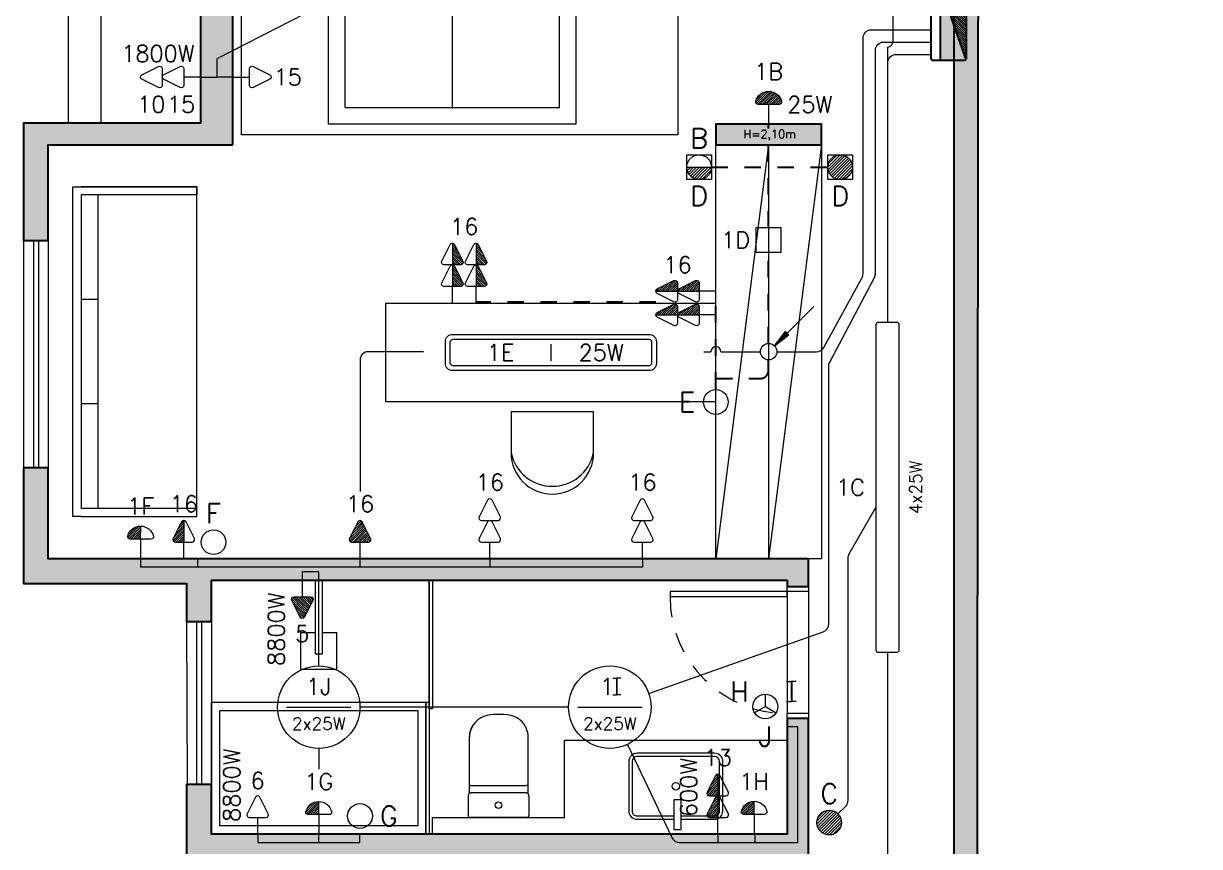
# Model space of a CAD drawing. Extents: x 0 to 175, y -16 to 63.
# Drawn here: x 24.24 to 31.37, y 16.37 to 21.36 of the extents above; entities that cross this region are included whole.
import ezdxf
from ezdxf.enums import TextEntityAlignment as Align

# ---------------------------------------------------------------- set-up
doc = ezdxf.new("R2010")
doc.units = 0
doc.header["$LTSCALE"] = 0.5
doc.header["$MEASUREMENT"] = 0
doc.linetypes.add('HIDDEN', pattern=[0.375, 0.25, -0.125])
doc.linetypes.add('HIDDEN2', pattern=[0.1875, 0.125, -0.0625])
doc.layers.get('0').update_dxf_attribs({"linetype": 'CONTINUOUS'})
doc.layers.add('ANT - ANOTAÇÕES', color=210, linetype='CONTINUOUS', plot=False)
doc.layers.add('ARQ - HATCH 01', color=172, linetype='CONTINUOUS', transparency=0.6)
for name, color, linetype, lineweight in [('ARQ - JAN01', 2, 'CONTINUOUS', 20), ('ARQ - PAR01', 172, 'CONTINUOUS', 30), ('ARQ - PAR02', 132, 'CONTINUOUS', 20), ('ARQ - POR01', 20, 'CONTINUOUS', 20), ('ELE01 - ELETROD', 40, 'CONTINUOUS', 20), ('ELE01 - ELETRODUTO EMBUTIDO', 40, 'HIDDEN2', 30), ('ELE01 - INTER', 100, 'CONTINUOUS', 15), ('ELE01 - INTER TXT', 100, 'CONTINUOUS', 9), ('ELE01 - LAMP', 50, 'CONTINUOUS', 20), ('ELE01 - LAMP TXT', 100, 'CONTINUOUS', 15), ('ELE01 - Q.DISTR', 4, 'CONTINUOUS', 30), ('ELE01 - TOM 127V', 130, 'CONTINUOUS', 15), ('ELE01 - TOM 127V TXT', 130, 'CONTINUOUS', 15), ('ELE01 - TOM 220V', 242, 'CONTINUOUS', 15), ('ELE01 - TOM 220V TXT', 242, 'CONTINUOUS', 15), ('TXT02', 2, 'CONTINUOUS', 20)]:
    doc.layers.add(name, color=color, linetype=linetype, lineweight=lineweight)
for name, color, linetype, lineweight, transparency in [('ARQ - PISO', 121, 'CONTINUOUS', 9, 0.45), ('ARQ01', 144, 'CONTINUOUS', 9, 0.5), ('ELE01 - INTER HATCH', 100, 'CONTINUOUS', 15, 0.45)]:
    doc.layers.add(name, color=color, linetype=linetype, lineweight=lineweight, transparency=transparency)
doc.styles.add('ROMANS', font='romans.shx')
doc.styles.get("Standard").update_dxf_attribs({"font": 'romans.shx'})
pattern_1 = [(315, (-0.0005746501998000753, 1.27597976584698e-19), (0.006629126073623885, 0.006629126073623881), [])]
pattern_2 = [(45, (0, 0), (-0.008838834764831846, 0.008838834764831846), [])]
pattern_3 = [(314.9999999999988, (0, 0), (0.006629126073624026, 0.00662912607362374), [])]
pattern_4 = [(225, (0, 0), (0.006629126073623881, -0.006629126073623885), [])]

# ---------------------------------------------------------------- blocks, each defined once
blk = doc.blocks.new('*U310')
at = {"layer": 'ARQ - HATCH 01'}
h = blk.add_hatch(color=256, dxfattribs=at)
h.dxf.hatch_style = 1
h.paths.add_polyline_path([(2.531792526361556, 5.789666540174508), (2.400000000000005, 5.789798994974873), (2.400000000000005, 5.980000000000004), (2.200000000000017, 5.97999999999999), (2.200000000000017, 5.789999999999992), (2.102917818645934, 5.789999999999992), (2.102917818645934, 5.640000000000001), (2.531792526361556, 5.640000000000001)])
h.paths.add_polyline_path([(2.400000000000005, 7.129999999999981), (2.200000000000017, 7.129999999999981), (2.200000000000017, 6.779999999999995), (2.400000000000005, 6.779999999999995)])
h.paths.add_polyline_path([(12.15000000000001, 0.9882359776091931), (12.15000000000001, 5.780000000000001), (3.432092464206186, 5.789798994974873), (3.432092464206186, 5.639999999999986), (12.00000000000001, 5.639999999999986), (12.00000000000002, 1.13538374244466), (11.30673309611276, 1.13538374244466), (11.30673309611277, 0.9853837424446681), (12.00000000000001, 0.9882359776091931)])
h.paths.add_polyline_path([(9.470000000000013, 4.760000000000005), (8.539732668338658, 4.760000000000005), (8.539732668338644, 4.63000000000001), (9.240000000000009, 4.63000000000001), (9.240000000000009, 1.140000000000001), (8.940000000000012, 1.140000000000001), (8.940000000000012, 0.9882359776092082), (9.926251147672389, 0.9882359776092073), (9.92673309611277, 1.13538374244466), (9.470000000000013, 1.13538374244466)], flags=17)
h.paths.add_polyline_path([(7.700000000000016, 4.63000000000001), (7.739732668338653, 4.63000000000001), (7.739732668338654, 4.760000000000005), (7.570000000000022, 4.760000000000005), (7.570000000000022, 0.1499999999999915), (7.020000000000009, 0.1500000000000057), (7.020000000000024, 1.4210854715202e-14), (7.720000000000027, 1.332267629550188e-14), (7.720000000000027, 0.9882359776092065), (7.950000000000017, 0.9882359776092065), (7.950000000000017, 1.140000000000001), (7.700000000000017, 1.140000000000001)])
h.paths.add_polyline_path([(5.059999999999995, 1.270000000000011), (4.240139389066503, 1.269999999999997), (4.240139389066503, 1.072717872125835), (4.930000000000021, 1.072717872125836), (4.930000000000021, 0), (5.640000000000029, 0), (5.640000000000015, 0.1499999999999915), (5.060000000000016, 0.1499999999999915)])
h.paths.add_polyline_path([(0.2100000000000075, 5.640000000000001), (0.1300000000000092, 5.640000000000001), (0.1300000000000092, 6.97999999999999), (0.2199999999999984, 6.980000000000024), (0.2200000000000126, 7.129999999999995), (0, 7.129999999999995), (-4.440892098500626e-16, 1.072717872125836), (0.7100000000000075, 1.072717872125835), (0.7100000000000075, 1.269999999999996), (0.2100000000000075, 1.269999999999996)])
h.paths.add_polyline_path([(3.080000000000012, 1.269999999999996), (2.414314189844845, 1.269999999999996), (2.200000000000017, 1.269999999999996), (1.700000000000017, 1.269999999999996), (1.700000000000017, 1.072717872125835), (3.080000000000012, 1.074687612045253)])
h.paths.add_polyline_path([(5.060000000000016, 4.837696401779515), (4.935261200635324, 4.837696401779515), (4.935261200635324, 4.197696401779515), (5.060000000000016, 4.197696401779515)], flags=17)
for p, q in [((5.060000000000016, 4.837696401779515), (7.570000000000022, 4.517696401779515)), ((5.060000000000016, 4.51769640177953), (7.570000000000022, 4.517696401779515)), ((5.060000000000016, 4.517696401779515), (7.570000000000022, 4.197696401779515)), ((4.83526120063533, 3.24957311218616), (4.035261200635333, 3.24957311218616)), ((4.83526120063533, 1.949573112186148), (4.83526120063533, 3.24957311218616)), ((8.547731883815596, 3.009395449032927), (8.535846476142888, 2.992414030247692)), ((8.562022135283224, 3.024409449582327), (8.547731883815596, 3.009395449032927)), ((8.57839612232865, 3.037118660719789), (8.562022135283224, 3.024409449582327)), ((8.596485914283585, 3.047237500897955), (8.57839612232865, 3.037118660719789)), ((8.61588502558916, 3.054538595339982), (8.596485914283585, 3.047237500897955)), ((8.616321118387441, 3.054631509829397), (8.61588502558916, 3.054538595339982)), ((8.61657453073749, 3.054726889895738), (8.616321118387441, 3.054631509829397)), ((8.636911061104366, 3.059060250753537), (8.61657453073749, 3.054726889895738)), ((8.657666852987768, 3.060305074826265), (8.636911061104366, 3.059060250753537)), ((8.997197745254562, 3.060305074828084), (8.657666852987768, 3.060305074826265)), ((8.939877578851702, 3.05835584237082), (8.937269743478646, 3.060305074828084)), ((8.937857594355046, 3.059865684358902), (8.937546363856109, 3.060098314300722)), ((8.941802153799836, 3.056172545998725), (8.939877578851702, 3.05835584237082)), ((8.943238368216408, 3.053641131388195), (8.941802153799836, 3.056172545998725)), ((8.944125238174275, 3.050869086392486), (8.943238368216408, 3.053641131388195)), ((8.94442510577701, 3.047974116409369), (8.944125238174275, 3.050869086392486)), ((8.944425105778373, 2.712222489038941), (8.94442510577701, 3.047974116409369)), ((8.989896769484767, 3.04512850645313), (8.989895803514537, 2.715068098994725)), ((8.990170433936692, 3.048234644321729), (8.989896769484767, 3.04512850645313)), ((8.990923661085072, 3.051260472068298), (8.990170433936692, 3.048234644321729)), ((8.992138134994457, 3.054132411798383), (8.990923661085072, 3.051260472068298)), ((8.993784323768432, 3.056780627652989), (8.992138134994457, 3.054132411798383)), ((8.995822197663893, 3.059140723980254), (8.993784323768432, 3.056780627652989)), ((8.996678655581855, 3.059865684359357), (8.995822197663893, 3.059140723980254)), ((8.997197745254562, 3.060305074828084), (8.996678655581855, 3.059865684359357)), ((8.998202202481844, 3.061155311222483), (8.997197745254562, 3.060305074828084)), ((9.00086646455602, 3.062775401432537), (8.998202202481844, 3.061155311222483)), ((9.003750198046328, 3.063961599496343), (9.00086646455602, 3.062775401432537)), ((9.006783280308719, 3.064685061090932), (9.003750198046328, 3.063961599496343)), ((9.009892038064573, 3.064928194077202), (9.006783280308719, 3.064685061090932)), ((9.124894895138732, 3.064928660050446), (9.009892038064573, 3.064928194077202)), ((9.127159195086643, 3.064758412177871), (9.124894895138732, 3.064928660050446)), ((9.12937251020403, 3.064251499284983), (9.127159195086643, 3.064758412177871)), ((9.131485170710585, 3.063419305124062), (9.12937251020403, 3.064251499284983)), ((9.133449633905366, 3.062280548830932), (9.131485170710585, 3.063419305124062)), ((9.135221723960422, 3.06086083816479), (9.133449633905366, 3.062280548830932)), ((9.136761591035702, 3.059192098842123), (9.135221723960422, 3.06086083816479)), ((9.13803460740146, 3.05731185660432), (9.136761591035702, 3.059192098842123)), ((9.139012146126243, 3.055262393362573), (9.13803460740146, 3.05731185660432)), ((9.139012146126243, 3.055262393362573), (9.1396722248277, 3.053089796380282)), ((9.1396722248277, 3.053089796380282), (9.139999999999327, 3.050842921890199)), ((8.516985171624947, 2.933649861164559), (8.515560948541316, 2.912864230051473)), ((8.520298434389042, 2.954110892159297), (8.516985171624947, 2.933649861164559)), ((8.526632982587126, 2.973846773153473), (8.520298434389042, 2.954110892159297)), ((8.535846476142888, 2.992414030247692), (8.526632982587126, 2.973846773153473)), ((8.515560948541316, 2.912864230051473), (8.514848420185354, 2.892042050158471)), ((8.514848420185354, 2.892042050158471), (8.514848420185354, 2.871207682585355)), ((8.514848420185354, 2.871207682585355), (8.515560948541316, 2.850385502692352)), ((8.515560948541316, 2.850385502692352), (8.516985171625402, 2.829599871579267)), ((8.516985171625402, 2.829599871579267), (8.520201328125859, 2.809546143290736)), ((8.520201328125859, 2.809546143290736), (8.526320361318449, 2.790179855218758)), ((8.526320361318449, 2.790179855218758), (8.535210257914878, 2.771918819667808)), ((8.535210257914878, 2.771918819667808), (8.546679225448225, 2.755157003995355)), ((8.54715220413882, 2.754649249572485), (8.560479830039094, 2.740256031080553)), ((8.560479830039094, 2.740256031080553), (8.576314334591098, 2.727537377594563)), ((8.560997049491926, 2.73970083226539), (8.576882298087549, 2.726941764905296)), ((8.576314334591098, 2.727537377594563), (8.593841122226786, 2.717275438398592)), ((8.576882298087549, 2.726941764905296), (8.59446522711678, 2.716647323221314)), ((8.593841122226786, 2.717275438398592), (8.61268206640525, 2.709691606691086)), ((8.59446522711678, 2.716647323221314), (8.613366486470023, 2.709039608865515)), ((8.61268206640525, 2.709691606691086), (8.632430688699424, 2.704949497626222)), ((8.613271088037346, 2.709550168732567), (8.613497641464074, 2.70945897674972)), ((8.613497641464074, 2.70945897674972), (8.633246263758247, 2.704716867684856)), ((8.94387907780847, 2.708333240396205), (8.944287932678344, 2.7102587934445)), ((8.944287932678344, 2.7102587934445), (8.944425105778373, 2.712222489038941)), ((8.990141980836507, 2.711940000241503), (8.989895803514537, 2.715068098994725)), ((8.990141980836507, 2.711940000241503), (8.990874469419305, 2.708888924110288)), ((8.613366486470023, 2.709039608865515), (8.63317828317795, 2.704282757590936)), ((8.632430688699424, 2.704949497626222), (8.652660928247224, 2.703151418445832)), ((8.63317828317795, 2.704282757590936), (8.653473179510366, 2.702479398035739)), ((8.633246263758247, 2.704716867684856), (8.653476503306047, 2.702918788504012)), ((8.941127198480354, 2.703151418447651), (8.652660928247224, 2.703151418445832)), ((8.653473179510366, 2.702479398035739), (8.994428032550696, 2.702479398037104)), ((8.653476503306047, 2.702918788504012), (8.994052760246541, 2.702918788505831)), ((8.941127198480354, 2.703151418447651), (8.94228321177152, 2.704744701259079)), ((8.94228321177152, 2.704744701259079), (8.943206482709138, 2.706483231563998)), ((8.943206482709138, 2.706483231563998), (8.94387907780847, 2.708333240396205)), ((8.990874469419305, 2.708888924110288), (8.992075232988464, 2.705989998113528)), ((8.992075232988464, 2.705989998113528), (8.99422651544719, 2.702479398036649)), ((8.994428032550696, 2.702479398037104), (8.995752515680488, 2.700928616759375)), ((8.995752515680488, 2.700928616759375), (8.998138488028781, 2.698890789230409)), ((8.998138488028781, 2.698890789230409), (9.000813871372793, 2.697251298746669)), ((9.000813871372793, 2.697251298746669), (9.003712788989924, 2.69605051494762)), ((9.003712788989924, 2.69605051494762), (9.006763860009778, 2.695318005073096)), ((9.006763860009778, 2.695318005073096), (9.00989195704451, 2.695071805921889)), ((9.00989195704451, 2.695071805921889), (9.12489495649279, 2.695071339949555)), ((9.127159195088007, 2.695241587822129), (9.12489495649279, 2.695071339949555)), ((9.127159195088007, 2.695241587822129), (9.129372510205394, 2.695748500715017)), ((9.129372510205394, 2.695748500715017), (9.131485170711949, 2.696580694875939)), ((9.131485170711949, 2.696580694875939), (9.13344963390673, 2.697719451169069)), ((9.13344963390673, 2.697719451169069), (9.135221723961786, 2.69913916183521)), ((9.135221723961786, 2.69913916183521), (9.136761591037066, 2.700807901158333)), ((9.136761591037066, 2.700807901158333), (9.138034607402824, 2.702688143395681)), ((9.138034607402824, 2.702688143395681), (9.139012146127607, 2.704737606637428)), ((9.139012146127607, 2.704737606637428), (9.139672224829065, 2.706910203619719)), ((9.139672224829065, 2.706910203619719), (9.140000000000692, 2.709157078109802)), ((4.035261200635333, 2.599573112186154), (4.83973230797082, 2.599573112186154)), ((4.83526120063533, 1.949573112186148), (4.035261200635333, 1.949573112186148))]:
    blk.add_line(p, q)
for points in [[(7.570000000000022, 4.197696401779515), (4.935261200635324, 4.197696401779515), (4.935261200635324, 4.837696401779515), (7.570000000000022, 4.837696401779515)], [(7.570000000000022, 4.837696401779515), (7.570000000000022, 4.760000000000005)], [(6.620000000000007, 4.197696401779515), (6.620000000000021, 2.197696401779515), (6.020000000000011, 2.197696401779515), (6.020000000000011, 4.197696401779515)], [(6.928764331122156, 3.456195983661109), (6.678764331122156, 3.456195983661109), (6.678764331122156, 2.956195983661109), (6.928764331122156, 2.956195983661109)], [(4.935261200635324, 3.349573112186154), (4.935261200635324, 1.849573112186154), (4.035261200635333, 1.849573112186154), (4.035261200635333, 3.349573112186154), (4.935261200635324, 3.349573112186154)], [(9.139999999999327, 3.050842921890199), (9.140000000000692, 2.709157078109802)], [(7.700000000000017, 2.46), (9.240000000000009, 2.46)], [(8.019999999999943, 1.77), (8.019999999999943, 1.679999999999988), (8.239999999999942, 1.679999999999988), (8.239999999999942, 1.899999999999989), (8.019999999999943, 1.899999999999989), (8.019999999999943, 1.81)], [(7.700000000000017, 1.81), (8.149999999999942, 1.81), (8.149999999999942, 1.77), (7.700000000000017, 1.77)], [(7.315000000000014, 0.3499999999999915), (7.315000000000014, 1.049999999999991), (5.315000000000014, 1.049999999999991), (5.315000000000014, 0.3499999999999915)], [(5.315000000000014, 0.3499999999999915), (5.315000000000014, 1.049999999999991), (5.365000000000014, 1.049999999999991), (5.365000000000014, 0.3499999999999915)], [(7.315000000000014, 0.3499999999999915), (7.315000000000014, 1.049999999999991), (7.265000000000014, 1.049999999999991), (7.265000000000014, 0.3499999999999915)], [(5.365000000000014, 0.4499999999999915), (7.265000000000014, 0.4499999999999915)], [(5.998333333333346, 0.4499999999999915), (5.998333333333346, 0.3499999999999915)], [(6.63166666666668, 0.4499999999999915), (6.63166666666668, 0.3499999999999915)], [(7.315000000000014, 0.3499999999999915), (7.315000000000014, 0.2999999999999915), (5.315000000000014, 0.2999999999999915), (5.315000000000014, 0.3499999999999915)], [(5.365000000000014, 0.3499999999999915), (7.265000000000014, 0.3499999999999915)], [(5.365000000000014, 0.3499999999999915), (7.265000000000014, 0.3499999999999915)]]:
    blk.add_lwpolyline(points)
for points in [[(9.14000000000001, 3.28), (8.670000000000014, 3.28), (8.670000000000014, 4.63000000000001), (9.240000000000009, 4.63000000000001), (9.240000000000009, 2.48), (9.14000000000001, 2.48)], [(3.000000000000017, 3.967696401779531), (5.000000000000017, 3.967696401779515), (4.999999999999996, 1.321655521081019), (2.999999999999996, 1.321655521081035)], [(9.03000000000001, 3.984999999999978), (9.213930664333631, 3.984999999999978), (9.213930664333631, 3.944999999999978), (9.03000000000001, 3.944999999999978)], [(8.480000000000016, 2.46), (7.700000000000017, 2.46), (7.700000000000017, 2.48), (8.480000000000016, 2.48)], [(8.440000000000017, 2.46), (9.240000000000009, 2.46), (9.240000000000009, 2.44), (8.440000000000017, 2.44)], [(8.440000000000017, 2.44), (9.240000000000009, 2.44), (9.240000000000009, 1.140000000000001), (8.440000000000017, 1.140000000000001)], [(8.490000000000018, 2.390000000000001), (9.190000000000008, 2.390000000000001), (9.190000000000008, 1.190000000000001), (8.490000000000018, 1.190000000000001)]]:
    blk.add_lwpolyline(points, close=True)
for points in [[(9.15000000000001, 3.984999999999978), (9.15000000000001, 4.189999999999978, 0.4142135623730937), (9.100000000000009, 4.239999999999977), (8.80000000000001, 4.239999999999979, 0.4142135623730965), (8.750000000000009, 4.18999999999998), (8.750000000000009, 3.719999999999978, 0.4142135623730937), (8.80000000000001, 3.669999999999979), (9.100000000000009, 3.669999999999977, 0.4142135623730961), (9.15000000000001, 3.719999999999977), (9.15000000000001, 3.944999999999978)], [(9.13000000000001, 3.984999999999978), (9.13000000000001, 4.189999999999978, 0.4142135623731079), (9.100000000000009, 4.219999999999977), (8.80000000000001, 4.219999999999979, 0.4142135623730819), (8.77000000000001, 4.18999999999998), (8.770000000000008, 3.719999999999978, 0.4142135623730992), (8.80000000000001, 3.689999999999977), (9.100000000000009, 3.689999999999977, 0.4142135623731166), (9.130000000000011, 3.719999999999977), (9.130000000000011, 3.944999999999978)]]:
    blk.add_lwpolyline(points, format="xyb")
for centre, radius in [((8.950000000000012, 3.954999999999985), 0.02286544989123063), ((9.064999999999964, 2.879999999999546), 0.02)]:
    blk.add_circle(centre, radius)
for centre, radius, start, end in [((6.928764331122156, 3.206195983661109), 0.25, 270, 90), ((6.875832705738441, 3.20619598366111), 0.2555420845296565, 281.9544892278071, 78.0455107721928)]:
    blk.add_arc(centre, radius, start, end)
at = {"layer": 'ARQ - JAN01'}
for p, q in [((7.950481948440398, 1.140000000000001), (8.940000000000012, 1.140000000000001)), ((7.950000000000017, 0.9882359776092073), (8.940000000000012, 0.9928522351645483)), ((5.640000000000015, 0.1499999999999915), (7.020000000000024, 0.1499999999999915)), ((5.640000000000029, 1.4210854715202e-14), (7.02000000000001, 1.4210854715202e-14))]:
    blk.add_line(p, q, dxfattribs=at)
for points in [[(7.950000000000016, 1.079117988804611), (8.940000000000012, 1.079117988804654)], [(7.950000000000018, 1.049117988804611), (8.940000000000012, 1.049117988804654)], [(5.640000000000015, 0.09000000000000284), (7.020000000000024, 0.09000000000000284)], [(5.640000000000015, 0.06000000000000284), (7.020000000000024, 0.06000000000000284)]]:
    blk.add_lwpolyline(points, dxfattribs=at)
at = {"layer": 'ARQ - PAR01'}
blk.add_lwpolyline([(12.15000000000001, 0.9882359776091931), (12.15000000000001, 5.780000000000001), (3.432092464206186, 5.789798994974873), (3.432092464206186, 5.639999999999986), (12.00000000000001, 5.639999999999986), (12.00000000000002, 1.13538374244466), (11.30673309611276, 1.13538374244466), (11.30673309611277, 0.9853837424446681), (12.00000000000001, 0.9882359776091931), (12.15000000000001, 0.9882359776091931)], dxfattribs=at)
for points in [[(5.060000000000016, 4.837696401779515), (4.935261200635324, 4.837696401779515), (4.935261200635324, 4.197696401779515), (5.060000000000016, 4.197696401779515)], [(7.700000000000016, 4.63000000000001), (7.739732668338653, 4.63000000000001), (7.739732668338654, 4.760000000000005), (7.570000000000022, 4.760000000000005), (7.570000000000022, 0.1499999999999915), (7.020000000000009, 0.1500000000000057), (7.020000000000024, 1.4210854715202e-14), (7.720000000000027, 1.332267629550188e-14), (7.720000000000027, 0.9882359776092065), (7.950000000000017, 0.9882359776092065), (7.950000000000017, 1.140000000000001), (7.700000000000017, 1.140000000000001)], [(9.470000000000013, 4.760000000000005), (8.539732668338658, 4.760000000000005), (8.539732668338644, 4.63000000000001), (9.240000000000009, 4.63000000000001), (9.240000000000009, 1.140000000000001), (8.940000000000012, 1.140000000000001), (8.940000000000012, 0.9882359776092082), (9.926251147672389, 0.9882359776092073), (9.92673309611277, 1.13538374244466), (9.470000000000013, 1.13538374244466)], [(5.059999999999995, 1.270000000000011), (4.240139389066503, 1.269999999999997), (4.240139389066503, 1.072717872125835), (4.930000000000021, 1.072717872125836), (4.930000000000021, 0), (5.640000000000029, 0), (5.640000000000015, 0.1499999999999915), (5.060000000000016, 0.1499999999999915)]]:
    blk.add_lwpolyline(points, close=True, dxfattribs=at)
at = {"layer": 'ARQ - PAR02'}
blk.add_lwpolyline([(2.400000000000019, 1.072717872125835), (2.200000000000017, 1.072717872125835), (2.200000000000017, 0.269999999999996), (4.930000000000021, 0.269999999999996), (4.930000000000021, 0.4699999999999847), (2.400000000000019, 0.4699999999999847), (2.400000000000019, 1.072717872125835)], dxfattribs=at)
at = {"layer": 'ARQ - PISO'}
for p, q in [((7.769732668338654, 4.760000000000005), (8.509732668338657, 4.760000000000005)), ((7.769732668338654, 4.63000000000001), (8.509732668338657, 4.63000000000001))]:
    blk.add_line(p, q, dxfattribs=at)
at = {"layer": 'ARQ - POR01'}
for p, q in [((7.739732668338653, 4.760000000000005), (7.769732668338654, 4.760000000000005)), ((7.769732668338654, 4.760000000000005), (7.769732668338654, 3.920000000000011)), ((8.509732668338657, 4.760000000000005), (8.509732668338657, 4.63000000000001)), ((8.509732668338657, 4.760000000000005), (8.539732668338658, 4.760000000000005)), ((7.799732668338655, 4.63000000000001), (7.739732668338653, 4.63000000000001)), ((7.799732668338655, 3.920000000000011), (7.799732668338655, 4.63000000000001)), ((8.539732668338644, 4.63000000000001), (8.509732668338657, 4.63000000000001)), ((7.769732668338654, 3.920000000000011), (7.799732668338655, 3.920000000000011))]:
    blk.add_line(p, q, dxfattribs=at)
at = {"layer": 'ARQ - POR01', "linetype": 'HIDDEN', "lineweight": 9}
blk.add_arc((7.799732668338655, 4.63000000000001), 0.7099999999999982, 270, 0, dxfattribs=at)
blk = doc.blocks.new('*U29')
at = {"layer": 'ELE01 - LAMP'}
blk.add_line((-0.195, 0), (0.195, 0), dxfattribs=at)
blk.add_circle((0, 0), 0.25, dxfattribs=at)
at = {"layer": 'ELE01 - LAMP TXT', "style": 'ROMANS'}
for tag, height, p in [('X', 0.1, (0, 0.1250000000000004)), ('Y', 0.075, (0, -0.1000000000000019))]:
    blk.add_attdef(tag, text='', height=height, dxfattribs=at).set_placement(p, align=Align.MIDDLE)
blk = doc.blocks.new('*U135')
at = {"lineweight": 9}
h = blk.add_hatch(dxfattribs=at)
h.set_pattern_fill('ANSI31', color=0, scale=0.075, angle=-90.00000000000001)
h.set_pattern_definition(pattern_1)
h.paths.add_polyline_path([(-4.510281037539698e-17, -0.1181815509062005), (-0.06287277621434248, -0.1181815509062005, 0.4845962554316415), (-0.07746328400941688, -0.1366625108717665, 0.3493138064100717), (0.0006097188182145087, -0.1978165588721394)])
at = {"color": 0}
for q in [(0, 0), (0.0006097188182145073, -0.1978165588721394)]:
    blk.add_line((-4.011936358820923e-17, -0.1181815509062005), q, dxfattribs=at)
blk.add_lwpolyline([(0.06287277621434238, -0.1181815509062005), (-0.06287277621434248, -0.1181815509062005, 0.4845962554316406), (-0.07746328400941688, -0.1366625108717665, 0.7894886316652197), (0.0774632840094168, -0.1366625108717666, 0.484596255431642)], format="xyb", close=True, dxfattribs=at)
blk = doc.blocks.new('*U145')
at = {"lineweight": 9}
h = blk.add_hatch(dxfattribs=at)
h.set_pattern_fill('ANSI31', color=256, scale=0.075, angle=-90.00000000000124)
h.set_pattern_definition(pattern_3)
h.paths.add_polyline_path([(-5.004641653690577e-15, -0.2322792761513788, -0.2840790438404123), (-0.013416407864956, -0.2239874800839073), (-0.06414589803358542, -0.122528499746643, -0.5575365158350513), (-0.05072949016846345, -0.1008202958139453), (-2.17323519046193e-15, -0.1008202958139464)])
blk.add_line((-5.003774291952589e-15, -0.2322792761513788), (-2.171500466985953e-15, -0.1008202958139464))
blk.add_lwpolyline([(0, 0), (-2.171500466985953e-15, -0.1008202958139464)])
blk.add_lwpolyline([(0.06414589803374769, -0.1225284997464471), (0.01341640786499391, -0.2239874800839492, -0.6180339887498951), (-0.01341640786500355, -0.2239874800839486), (-0.06414589803375295, -0.1225284997464443, -0.5575365158350511), (-0.05072949016875373, -0.1008202958139453), (0.05072949016874941, -0.1008202958139475, -0.5575365158350514)], format="xyb", close=True)
blk = doc.blocks.new('*U157')
blk.add_lwpolyline([(0.06414589803374769, -0.1225284997464471), (0.01341640786499392, -0.2239874800839492, -0.6180339887498951), (-0.01341640786500356, -0.2239874800839486), (-0.06414589803375295, -0.1225284997464443, -0.5575365158350511), (-0.05072949016875374, -0.1008202958139453), (0.05072949016874941, -0.1008202958139474, -0.5575365158350514)], format="xyb", close=True)
blk = doc.blocks.new('*U158')
blk.add_lwpolyline([(0, 0), (-2.164934898019055e-15, -0.1008202958139464)])
blk.add_lwpolyline([(0.06414589803374769, -0.1225284997464471), (0.01341640786499392, -0.2239874800839492, -0.6180339887498951), (-0.01341640786500356, -0.2239874800839486), (-0.06414589803375295, -0.1225284997464443, -0.5575365158350511), (-0.05072949016875372, -0.1008202958139453), (0.05072949016874942, -0.1008202958139475, -0.5575365158350514)], format="xyb", close=True)
blk = doc.blocks.new('*U159')
blk.add_lwpolyline([(0, 0), (-2.164934898019055e-15, -0.1008202958139464)])
blk.add_lwpolyline([(0.06414589803374769, -0.1225284997464471), (0.01341640786499392, -0.2239874800839492, -0.6180339887498951), (-0.01341640786500356, -0.2239874800839486), (-0.06414589803375295, -0.1225284997464443, -0.5575365158350511), (-0.05072949016875372, -0.1008202958139453), (0.05072949016874942, -0.1008202958139475, -0.5575365158350514)], format="xyb", close=True)
blk = doc.blocks.new('*U154')
at = {"lineweight": 9}
h = blk.add_hatch(dxfattribs=at)
h.set_pattern_fill('ANSI31', color=256, scale=0.075, angle=-180)
h.set_pattern_definition(pattern_4)
h.paths.add_polyline_path([(-0.2322792761513788, 7.040216479922753e-17, -0.2840790438404123), (-0.2239874800839076, 0.0134164078649512), (-0.1225284997466443, 0.0641458980335828, -0.5575365158350513), (-0.1008202958139463, 0.0507294901684613), (-0.1008202958139464, 5.273677928511525e-18)])
blk.add_line((-0.2322792761513788, 7.040216479922753e-17), (-0.1008202958139464, 5.273677928511525e-18))
blk.add_lwpolyline([(-0.1225284997464457, -0.0641458980337503), (-0.2239874800839489, -0.01341640786499868, -0.6180339887498951), (-0.2239874800839489, 0.01341640786499878), (-0.1225284997464457, 0.06414589803375033, -0.5575365158350511), (-0.1008202958139463, 0.05072949016875156), (-0.1008202958139464, -0.05072949016875155, -0.5575365158350514)], format="xyb", close=True)
blk = doc.blocks.new('*U155')
at = {"lineweight": 9}
h = blk.add_hatch(dxfattribs=at)
h.set_pattern_fill('ANSI31', color=256, scale=0.075, angle=-180)
h.set_pattern_definition(pattern_4)
h.paths.add_polyline_path([(-0.2322792761513788, 7.040216479922753e-17, -0.2840790438404123), (-0.2239874800839076, 0.0134164078649512), (-0.1225284997466443, 0.0641458980335828, -0.5575365158350513), (-0.1008202958139463, 0.0507294901684613), (-0.1008202958139464, 5.273677928511525e-18)])
blk.add_line((-0.2322792761513788, 7.040216479922753e-17), (-0.1008202958139464, 5.273677928511525e-18))
blk.add_lwpolyline([(-0.1225284997464457, -0.0641458980337503), (-0.2239874800839489, -0.01341640786499868, -0.6180339887498951), (-0.2239874800839489, 0.01341640786499878), (-0.1225284997464457, 0.06414589803375033, -0.5575365158350511), (-0.1008202958139463, 0.05072949016875156), (-0.1008202958139464, -0.05072949016875155, -0.5575365158350514)], format="xyb", close=True)
blk.add_lwpolyline([(0, 0), (-0.1008202958139464, 5.273677928511525e-18)])
blk = doc.blocks.new('*U156')
at = {"lineweight": 9}
h = blk.add_hatch(dxfattribs=at)
h.set_pattern_fill('ANSI31', color=256, scale=0.075, angle=-90.00000000000124)
h.set_pattern_definition(pattern_3)
h.paths.add_polyline_path([(-5.004641653690577e-15, -0.2322792761513788, -0.2840790438404123), (-0.013416407864956, -0.2239874800839073), (-0.06414589803358542, -0.122528499746643, -0.5575365158350513), (-0.05072949016846345, -0.1008202958139453), (-2.17323519046193e-15, -0.1008202958139464)])
h = blk.add_hatch(dxfattribs=at)
h.set_pattern_fill('ANSI31', color=256, scale=0.075, angle=-90.00000000000124)
h.set_pattern_definition(pattern_3)
h.paths.add_polyline_path([(-5.002215476440282e-15, -0.2322792761513788, 0.2840790438404123), (0.01341640786494635, -0.2239874800839079), (0.06414589803358015, -0.1225284997466458, 0.5575365158350513), (0.0507294901684591, -0.1008202958139475), (-2.170809013211634e-15, -0.1008202958139464)])
blk.add_lwpolyline([(0, 0), (-2.171500466985953e-15, -0.1008202958139464)])
blk.add_lwpolyline([(0.06414589803374769, -0.1225284997464471), (0.01341640786499391, -0.2239874800839492, -0.6180339887498951), (-0.01341640786500355, -0.2239874800839486), (-0.06414589803375295, -0.1225284997464443, -0.5575365158350511), (-0.05072949016875373, -0.1008202958139453), (0.05072949016874941, -0.1008202958139475, -0.5575365158350514)], format="xyb", close=True)
blk = doc.blocks.new('*U152')
blk.add_lwpolyline([(0, 0), (-2.171500466985953e-15, -0.1008202958139464)])
blk.add_lwpolyline([(0.06414589803374769, -0.1225284997464471), (0.01341640786499391, -0.2239874800839492, -0.6180339887498951), (-0.01341640786500355, -0.2239874800839486), (-0.06414589803375295, -0.1225284997464443, -0.5575365158350511), (-0.05072949016875373, -0.1008202958139453), (0.05072949016874941, -0.1008202958139475, -0.5575365158350514)], format="xyb", close=True)
blk = doc.blocks.new('*U141')
at = {"lineweight": 9}
h = blk.add_hatch(dxfattribs=at)
h.set_pattern_fill('ANSI31', color=256, scale=0.075, angle=-90.00000000000124)
h.set_pattern_definition(pattern_3)
h.paths.add_polyline_path([(-5.004641653690577e-15, -0.2322792761513788, -0.2840790438404123), (-0.013416407864956, -0.2239874800839073), (-0.06414589803358542, -0.122528499746643, -0.5575365158350513), (-0.05072949016846345, -0.1008202958139453), (-2.17323519046193e-15, -0.1008202958139464)])
blk.add_line((-5.003774291952589e-15, -0.2322792761513788), (-2.171500466985953e-15, -0.1008202958139464))
blk.add_lwpolyline([(0, 0), (-2.171500466985953e-15, -0.1008202958139464)])
blk.add_lwpolyline([(0.06414589803374769, -0.1225284997464471), (0.01341640786499391, -0.2239874800839492, -0.6180339887498951), (-0.01341640786500355, -0.2239874800839486), (-0.06414589803375295, -0.1225284997464443, -0.5575365158350511), (-0.05072949016875373, -0.1008202958139453), (0.05072949016874941, -0.1008202958139475, -0.5575365158350514)], format="xyb", close=True)
blk = doc.blocks.new('*U140')
at = {"lineweight": 9}
h = blk.add_hatch(dxfattribs=at)
h.set_pattern_fill('ANSI31', color=256, scale=0.075, angle=-90.00000000000124)
h.set_pattern_definition(pattern_3)
h.paths.add_polyline_path([(-5.009881398621019e-15, -0.2322792761513788, -0.2840790438404123), (-0.013416407864956, -0.2239874800839073), (-0.06414589803358543, -0.122528499746643, -0.5575365158350513), (-0.05072949016846344, -0.1008202958139452), (-2.17881268582687e-15, -0.1008202958139464)])
blk.add_line((-5.009881398621019e-15, -0.2322792761513788), (-2.164934898019055e-15, -0.1008202958139464))
blk.add_lwpolyline([(0.06414589803374769, -0.1225284997464471), (0.01341640786499392, -0.2239874800839492, -0.6180339887498951), (-0.01341640786500356, -0.2239874800839486), (-0.06414589803375297, -0.1225284997464443, -0.5575365158350511), (-0.05072949016875374, -0.1008202958139452), (0.05072949016874941, -0.1008202958139475, -0.5575365158350514)], format="xyb", close=True)
blk = doc.blocks.new('*U144')
blk.add_lwpolyline([(0, 0), (0.1008202958139464, 0)])
blk.add_lwpolyline([(0.122528499746446, 0.06414589803375037), (0.2239874800839488, 0.01341640786499809, -0.6180339887498951), (0.2239874800839488, -0.01341640786499809), (0.122528499746446, -0.06414589803375037, -0.5575365158350511), (0.1008202958139464, -0.05072949016875228), (0.1008202958139464, 0.05072949016875228, -0.5575365158350514)], format="xyb", close=True)
blk = doc.blocks.new('*U178')
blk.add_lwpolyline([(0, 0), (-2.248201624865942e-15, -0.1008202958139464)])
blk.add_lwpolyline([(0.06414589803374758, -0.1225284997464472), (0.01341640786499371, -0.2239874800839492, -0.6180339887498951), (-0.01341640786500375, -0.2239874800839486), (-0.06414589803375306, -0.1225284997464443, -0.5575365158350511), (-0.05072949016875383, -0.1008202958139452), (0.05072949016874932, -0.1008202958139475, -0.5575365158350514)], format="xyb", close=True)
blk = doc.blocks.new('*U170')
blk.add_lwpolyline([(0.0641458980337477, -0.1225284997464471), (0.01341640786499393, -0.2239874800839492, -0.6180339887498951), (-0.01341640786500353, -0.2239874800839486), (-0.06414589803375292, -0.1225284997464443, -0.5575365158350511), (-0.05072949016875372, -0.1008202958139452), (0.05072949016874939, -0.1008202958139475, -0.5575365158350514)], format="xyb", close=True)
blk = doc.blocks.new('ELE-Q.DISTRIBUIÇAO')
h = blk.add_hatch(color=7)
h.dxf.hatch_style = 1
h.paths.add_polyline_path([(-0.1600000000000085, 0, 0.4142135623730951), (-0.1750000000000085, -0.01500000000000001), (-0.1750000000000085, -0.15659035049012), (0.2681262627551785, -0.002391913165205969, 0.144115146859652), (0.2599999999999943, 0)])
at = {"lineweight": 9}
h = blk.add_hatch(dxfattribs=at)
h.set_pattern_fill('ANSI31', color=256, scale=0.075)
h.set_pattern_definition([(45, (1, 0), (-0.006629126073623883, 0.006629126073623883), [])])
h.paths.add_polyline_path([(-0.1600000000000086, 1.249000902703301e-16, 0.4142135623730951), (-0.1750000000000085, -0.01499999999999988), (-0.1750000000000085, -0.1565903504901199), (0.2681262627551785, -0.002391913165205858, 0.1441151468596522), (0.2599999999999942, 1.249000902703301e-16)])
h = blk.add_hatch(color=7)
h.dxf.hatch_style = 1
h.paths.add_polyline_path([(-0.1750000000000086, -0.15659035049012), (0.2749999999999943, -0.15659035049012), (0.2749999999999943, -0.01500000000000004, 0.2548832976602125), (0.2681262627551785, -0.002391913165205969)])
for q in [(0.2681262627551784, -0.002391913165206011), (0.2749999999999943, -0.15659035049012)]:
    blk.add_line((-0.1750000000000085, -0.15659035049012), q)
blk.add_lwpolyline([(-0.1600000000000085, 0), (0.2599999999999942, 0, -0.414213562373095), (0.2749999999999943, -0.015), (0.2749999999999943, -0.1964894997063246, -0.414213562373095), (0.2599999999999943, -0.2114894997063246), (-0.1600000000000085, -0.2114894997063246, -0.414213562373095), (-0.1750000000000085, -0.1964894997063246), (-0.1750000000000085, -0.01500000000000001, -0.414213562373095)], format="xyb", close=True)
blk = doc.blocks.new('*U179')
at = {"lineweight": 9}
h = blk.add_hatch(dxfattribs=at)
h.set_pattern_fill('ANSI31', color=256, scale=0.075, angle=-90.00000000000124)
h.set_pattern_definition(pattern_3)
h.paths.add_polyline_path([(-5.009881398621019e-15, -0.2322792761513788, -0.2840790438404123), (-0.01341640786495601, -0.2239874800839073), (-0.06414589803358542, -0.122528499746643, -0.5575365158350513), (-0.05072949016846345, -0.1008202958139453), (-2.17881268582687e-15, -0.1008202958139464)])
h = blk.add_hatch(dxfattribs=at)
h.set_pattern_fill('ANSI31', color=256, scale=0.075, angle=-90.00000000000124)
h.set_pattern_definition(pattern_3)
h.paths.add_polyline_path([(-4.996003610813204e-15, -0.2322792761513788, 0.2840790438404123), (0.01341640786494636, -0.2239874800839079), (0.06414589803358015, -0.1225284997466458, 0.5575365158350513), (0.0507294901684591, -0.1008202958139475), (-2.164934898019055e-15, -0.1008202958139464)])
blk.add_lwpolyline([(0, 0), (-2.164934898019055e-15, -0.1008202958139464)])
blk.add_lwpolyline([(0.06414589803374769, -0.1225284997464471), (0.01341640786499392, -0.2239874800839492, -0.6180339887498951), (-0.01341640786500356, -0.2239874800839486), (-0.06414589803375295, -0.1225284997464443, -0.5575365158350511), (-0.05072949016875372, -0.1008202958139453), (0.05072949016874942, -0.1008202958139475, -0.5575365158350514)], format="xyb", close=True)
blk = doc.blocks.new('*U225')
at = {"lineweight": 9}
h = blk.add_hatch(dxfattribs=at)
h.set_pattern_fill('ANSI31', color=0, scale=0.075, angle=-90.00000000000001)
h.set_pattern_definition(pattern_1)
h.paths.add_polyline_path([(-4.510281037539698e-17, -0.1181815509062005), (-0.06287277621434248, -0.1181815509062005, 0.4845962554316415), (-0.07746328400941688, -0.1366625108717665, 0.3493138064100717), (0.0006097188182145087, -0.1978165588721394)])
h = blk.add_hatch(dxfattribs=at)
h.set_pattern_fill('ANSI31', color=0, scale=0.075, angle=-90.00000000000001)
h.set_pattern_definition(pattern_1)
edge = h.paths.add_edge_path()
edge.add_line((-4.011936358820923e-17, -0.1181815509062005), (0.06287277621434238, -0.1181815509062005))
edge.add_arc((0.06284285951427997, -0.13324677644843), 0.01506525524666556, -8.227861327901508, 89.88622152435892, ccw=False)
edge.add_arc((-3.318046968430201e-17, -0.1181815509062006), 0.07963734206245476, -89.50866214340971, -12.48860877845891, ccw=False)
edge.add_line((0.0006829187369114257, -0.1978159647784154), (-4.011548038196366e-17, -0.1181815509062005))
at = {"color": 0}
blk.add_line((-4.011936358820923e-17, -0.1181815509062005), (0, 0), dxfattribs=at)
blk.add_lwpolyline([(0.06287277621434238, -0.1181815509062005), (-0.06287277621434248, -0.1181815509062005, 0.4845962554316406), (-0.07746328400941688, -0.1366625108717665, 0.7894886316652197), (0.0774632840094168, -0.1366625108717666, 0.484596255431642)], format="xyb", close=True, dxfattribs=at)
blk = doc.blocks.new('*U307')
at = {"layer": 'ELE01 - INTER HATCH'}
h = blk.add_hatch(dxfattribs=at)
h.set_pattern_fill('ANSI31', color=256, scale=0.1)
h.set_pattern_definition(pattern_2)
h.paths.add_polyline_path([(3.953820701885717, -5.196311250776709, -1), (3.80382070188574, -5.196311250776709, -1)])
h = blk.add_hatch(dxfattribs=at)
h.set_pattern_fill('ANSI31', color=256, scale=0.1)
h.set_pattern_definition(pattern_2)
h.paths.add_polyline_path([(2.948439955642114, -5.196311250776709, 0.4142135623730951), (3.023439955642103, -5.271311250776712, 0.4142135623730951), (3.098439955642092, -5.196311250776709)])
h = blk.add_hatch(dxfattribs=at)
h.set_pattern_fill('ANSI31', color=256, scale=0.1)
h.set_pattern_definition([(45, (3.515, -6.182994422106018), (-0.008838834764831846, 0.008838834764831846), [])])
edge = h.paths.add_edge_path()
edge.add_arc((3.812282127874168, -9.170000000000012), 0.07500000000000001, 0, 360)
at = {"layer": 'ELE01 - INTER'}
for p, q in [((2.948439955642089, -5.196311250776709), (3.098439955642088, -5.196311250776709)), ((3.425141710135778, -8.466519090647774), (3.425141710135778, -8.39151909064777)), ((3.425141710135778, -8.466519090647774), (3.360189804851858, -8.504019090647583)), ((3.425141710135778, -8.466519090647774), (3.490093615419356, -8.50401909064818))]:
    blk.add_line(p, q, dxfattribs=at)
for points in [[(3.098439955642089, -5.12131125077671), (3.098439955642089, -5.27131125077671), (2.948439955642089, -5.27131125077671), (2.948439955642089, -5.12131125077671)], [(3.953820701885728, -5.12131125077671), (3.953820701885728, -5.27131125077671), (3.803820701885729, -5.27131125077671), (3.803820701885729, -5.12131125077671)]]:
    blk.add_lwpolyline(points, close=True, dxfattribs=at)
for centre, radius in [((3.02343995564209, -5.196311250776709), 0.07500000000000001), ((3.878820701885729, -5.196311250776709), 0.07500000000000001), ((3.124978529653679, -6.620000000000015), 0.07500000000000001), ((0.07914190895803586, -7.470000000000049), 0.07500000000000001), ((3.425141710135778, -8.466519090647774), 0.075), ((0.9672821278744332, -9.130000000000017), 0.07500000000000001), ((3.812282127874168, -9.170000000000012), 0.07500000000000001)]:
    blk.add_circle(centre, radius, dxfattribs=at)
at = {"layer": 'ELE01 - INTER TXT'}
for p, q in [((3.553308756418064, -8.315563970900167), (3.582608601171218, -8.315563970900167)), ((3.611899958825179, -8.315563970900167), (3.582600114072024, -8.315563970900167)), ((3.553380753994803, -8.435563970900171), (3.582680598747958, -8.435563970900171)), ((3.611971956401918, -8.435563970900171), (3.582672111648764, -8.435563970900171))]:
    blk.add_line(p, q, dxfattribs=at)
at = {"layer": 'ELE01 - LAMP'}
blk.add_line((2.124978529653671, -6.270000000000032), (2.124978529653671, -6.370000000000003), dxfattribs=at)
blk.add_lwpolyline([(3.519978529653689, -5.562837165798491), (3.519978529653689, -5.712837165798491), (3.369978529653689, -5.712837165798491), (3.369978529653689, -5.562837165798491)], close=True, dxfattribs=at)
for points in [[(4.236841006882502, -8.12263060031753), (4.236841006882505, -6.152630600317532, 0.4142135623730955), (4.221841006882505, -6.137630600317531), (4.110419650645197, -6.137630600317531, 0.4142135623730955), (4.095419650645196, -6.152630600317532), (4.0954196506452, -8.12263060031753, 0.4142135623730945), (4.1104196506452, -8.13763060031753), (4.221841006882501, -8.13763060031753, 0.4142135623730945)], [(1.529978529653659, -6.210000000000033), (2.719978529653683, -6.210000000000034, -0.4142135623730777), (2.764978529653671, -6.255000000000019), (2.76497852965367, -6.385000000000018, -0.4142135623730805), (2.719978529653683, -6.430000000000004), (1.529978529653658, -6.430000000000002, -0.4142135623730777), (1.48497852965367, -6.385000000000018), (1.484978529653671, -6.255000000000019, -0.4142135623730821)], [(1.529978529653658, -6.240000000000019), (2.719978529653683, -6.240000000000021, -0.414213562373095), (2.734978529653683, -6.25500000000002), (2.734978529653683, -6.385000000000018, -0.414213562373095), (2.719978529653683, -6.400000000000017), (1.529978529653658, -6.400000000000015, -0.414213562373095), (1.514978529653658, -6.385000000000016), (1.514978529653658, -6.255000000000019, -0.414213562373095)]]:
    blk.add_lwpolyline(points, format="xyb", close=True, dxfattribs=at)
at = {"layer": 'ELE01 - LAMP TXT'}
for p, q in [((2.500818366342695, -8.29500000000003), (2.525118211095855, -8.29500000000003)), ((2.549409568749819, -8.29500000000003), (2.52510972399666, -8.29500000000003)), ((2.500838101923886, -8.395000000000024), (2.525137946677045, -8.395000000000024)), ((2.54942930433101, -8.395000000000024), (2.525129459577851, -8.395000000000024))]:
    blk.add_line(p, q, dxfattribs=at)
at = {"layer": 'ARQ01', "rotation": 270}
blk.add_blockref('*U310', (-1.072717872125835, 0), dxfattribs=at)
at = {"layer": 'ELE01 - LAMP', "xscale": -1, "rotation": 180}
for name, p in [('*U225', (3.445076920005711, -4.934489451311569)), ('*U135', (-0.3627178721261259, -7.569999999999915)), ('*U135', (0.7172821278741632, -9.240000000000009)), ('*U135', (3.357282127874172, -9.238817493211723))]:
    blk.add_blockref(name, p, dxfattribs=at)
at = {"layer": 'ELE01 - LAMP'}
for p, values in [((0.7172821278741637, -8.470000000000013), {'Y': '2x25W', 'X': '1J'}), ((2.482282127874168, -8.470000000000013), {'Y': '2x25W', 'X': '1I'})]:
    blk.add_blockref('*U29', p, dxfattribs=at).add_auto_attribs(values)
at = {"layer": 'ELE01 - Q.DISTR', "rotation": 270}
blk.add_blockref('ELE-Q.DISTRIBUIÇAO', (4.642181625361587, -4.275397822885973), dxfattribs=at)
at = {"layer": 'ELE01 - TOM 127V'}
for name, p, rotation in [('*U178', (-2.144023333708655e-16, -4.650069694533252), 270.0000000000002), ('*U154', (1.52739726626579, -5.888541019662592), 270), ('*U154', (1.670796612480881, -5.888541019662592), 270), ('*U155', (1.52739726626579, -6.02000000000002), 270), ('*U155', (1.670796612480881, -6.02000000000002), 270)]:
    blk.add_blockref(name, p, dxfattribs=dict(at, rotation=rotation))
for name, p in [('*U144', (0.1972821278741606, -4.650069694533249)), ('*U154', (2.993519549316251, -5.948217501760051)), ('*U155', (3.124978529653679, -5.948217501760051)), ('*U154', (2.993519549316251, -6.091616847975142)), ('*U155', (3.124978529653679, -6.091616847975142))]:
    blk.add_blockref(name, p, dxfattribs=at)
at = {"layer": 'ELE01 - TOM 127V', "xscale": -1, "rotation": 180}
for name, p in [('*U157', (1.754401481284205, -7.438541019662459)), ('*U157', (2.679275740212717, -7.438541019662601)), ('*U145', (-0.1009931323548017, -7.570000000000029)), ('*U179', (0.9674741110270468, -7.569999999999902)), ('*U158', (1.754401481284205, -7.569999999999901)), ('*U159', (2.679275740212717, -7.570000000000029)), ('*U140', (3.136638468441818, -9.108826992218312)), ('*U141', (3.136638468441818, -9.240000000000009))]:
    blk.add_blockref(name, p, dxfattribs=at)
at = {"layer": 'ELE01 - TOM 220V'}
blk.add_blockref('*U156', (0.6172821278741635, -7.700000000000014), dxfattribs=at)
at = {"layer": 'ELE01 - TOM 220V', "xscale": -1, "rotation": 180}
blk.add_blockref('*U152', (0.3471319447603207, -9.240000000000016), dxfattribs=at)
at = {"layer": 'ELE01 - TOM 220V TXT', "rotation": 270.0000000000002}
blk.add_blockref('*U170', (-0.1314589803374313, -4.650069694533246), dxfattribs=at)
at = {"layer": 'ANT - ANOTAÇÕES'}
blk.add_text('H=2,10m', height=0.05, dxfattribs=at).set_placement((3.451130328763938, -5.035000000000011), align=Align.BOTTOM_CENTER)
at = {"layer": 'ELE01 - INTER TXT', "char_height": 0.12, "attachment_point": 5}
for s, width, insert in [('B', 0.048591202407124, (3.02343995564209, -5.021311250776698)), ('D', 0.048591202407124, (3.02343995564209, -5.371311250776721)), ('D', 0.048591202407124, (3.878820701885728, -5.371311250776721)), ('E', 0.048591202407124, (2.949978529653667, -6.620000000000015)), ('F', 0.12, (0.07914190895803586, -7.295000000000037)), ('H', 0.048591202407124, (3.267602821523598, -8.375563970900169)), ('I', 0.048591202407124, (3.582680598747958, -8.375563970900169)), ('J', 0.048591202407124, (3.425141710135778, -8.648429330143694)), ('C', 0.12, (3.812282127874168, -8.995000000000001)), ('G', 0.048591202407124, (1.142282127874445, -9.130000000000017))]:
    blk.add_mtext_dynamic_manual_height_columns(s, width=width, gutter_width=12.5, heights=[0], dxfattribs=dict(at, insert=insert))
at = {"layer": 'ELE01 - LAMP TXT', "style": 'ROMANS'}
for s, p in [('1E', (1.819978529653664, -6.320000000000017)), ('25W', (2.429978529653677, -6.320000000000018))]:
    blk.add_text(s, height=0.1, dxfattribs=at).set_placement(p, align=Align.MIDDLE_CENTER)
at = {"layer": 'ELE01 - LAMP TXT', "char_height": 0.1, "attachment_point": 5, "style": 'ROMANS'}
for s, insert in [('1B', (3.445076920005711, -4.61630790040565)), ('25W', (3.695076920005697, -4.816307900405667)), ('1D', (3.244978529653545, -5.637837165798731)), ('1C', (3.941130328763858, -7.137630600317541)), ('1F', (-0.3627178721261259, -7.251818449093996)), ('1G', (0.7172821278741632, -8.921818449093976)), ('1H', (3.357282127874172, -8.920635942305804))]:
    blk.add_mtext_dynamic_manual_height_columns(s, width=0.048591202407124, gutter_width=12.5, heights=[0], dxfattribs=dict(at, insert=insert))
at = {"layer": 'ELE01 - LAMP TXT', "insert": (4.336841006882517, -7.137630600317541), "char_height": 0.075, "attachment_point": 5, "rotation": 90, "style": 'ROMANS'}
blk.add_mtext_dynamic_manual_height_columns('4x25W', width=0.048591202407124, gutter_width=12.5, heights=[0], dxfattribs=at)
at = {"layer": 'ELE01 - TOM 127V TXT', "char_height": 0.1, "attachment_point": 5}
for s, insert in [('15', (0.5295878523333358, -4.649685728227501)), ('15', (-0.117094126818355, -4.815607201548974)), ('16', (1.599096939373336, -5.55626174351121)), ('16', (2.892616428369882, -5.788541019662583)), ('16', (1.754785447589953, -7.106261743511077)), ('16', (2.679659706518464, -7.106261743511219)), ('16', (-0.100609166049054, -7.237720723848646)), ('16', (0.9676660941799184, -7.237720723848646)), ('13', (3.137022434747566, -8.77654771606693))]:
    blk.add_mtext_dynamic_manual_height_columns(s, width=0.048591202407124, gutter_width=12.5, heights=[0], dxfattribs=dict(at, insert=insert))
at = {"layer": 'ELE01 - TOM 127V TXT', "insert": (2.960412337300087, -8.956671977607066), "char_height": 0.1, "attachment_point": 5, "rotation": 90.0000000000003}
blk.add_mtext_dynamic_manual_height_columns('600W', width=0.048591202407124, gutter_width=12.5, heights=[0], dxfattribs=at)
at = {"layer": 'ELE01 - TOM 220V TXT', "char_height": 0.1, "attachment_point": 5}
for s, insert in [('1800W', (-0.2574393341121255, -4.50751633083688)), ('10', (-0.298008766320095, -4.815799184701841)), ('5', (0.6172821278741777, -8.024786021201162)), ('6', (0.3469399616074611, -8.915213978798867))]:
    blk.add_mtext_dynamic_manual_height_columns(s, width=0.048591202407124, gutter_width=12.5, heights=[0], dxfattribs=dict(at, insert=insert))
for insert, rotation in [((0.460086823548154, -7.997084259671365), 90), ((0.1899366404343069, -8.942915740328665), 90.00000000000001)]:
    blk.add_mtext_dynamic_manual_height_columns('8800W', width=0.048591202407124, gutter_width=12.5, heights=[0], dxfattribs=dict(at, insert=insert, rotation=rotation))

msp = doc.modelspace()

# ---------------------------------------------------------------- hatches: boundary and pattern name
at = {"layer": 'TXT02'}
h = msp.add_hatch(color=256, dxfattribs=at)
h.dxf.hatch_style = 1
h.paths.add_polyline_path([(28.88021171835793, 19.47274391952485), (28.85962278939506, 19.49333284848774), (28.79307832491362, 19.40619945504342)])

# ---------------------------------------------------------------- linework, layer by layer
at = {"layer": 'ELE01 - ELETROD'}
for points in [[(26.75637096734354, 21.83470434192106), (25.4113855201377, 21.1457047269176)], [(29.51002774159866, 21.54794629309813), (29.51002774159866, 21.24794629309814)], [(29.48002658407476, 21.12294629309814), (29.48002658407476, 21.21792873587295)], [(25.4113855201377, 21.1457047269176), (25.4113855201377, 21.03577442145086)], [(25.31274445620062, 21.03577442145085), (25.4113855201377, 21.03577442145085)], [(25.51002658407478, 21.03577442145086), (25.4113855201377, 21.03577442145086)], [(28.36472214961749, 19.37084411598409), (28.40772298585429, 19.37084411598409)], [(28.46772298585429, 19.3708441159841), (28.7077229858543, 19.3708441159841)], [(24.95002658407478, 18.11584411598408), (24.95002658407417, 18.06584411598408), (27.99202019641334, 18.06584411598408)], [(25.29718358958654, 18.06584411598408), (25.29718358958655, 18.11584411598398)], [(26.28002658407479, 18.11584411598408), (26.28002658407479, 18.06584411598408)], [(27.06714593748482, 18.11584411598421), (27.06714593748482, 18.06584411598408)], [(27.99202019641334, 18.11584411598408), (27.99202019641334, 18.06584411598408)], [(26.03002658407478, 17.46584411598409), (26.03002658407478, 17.98584411598408), (26.03002658407478, 18.03584411598409), (25.93002658407478, 18.03584411598409), (25.93002658407478, 17.98584411598409)], [(27.54502658407479, 17.21584411598409), (26.28002658407478, 17.21584411598409)], [(28.93502658407479, 17.09611144764546), (28.87002658407479, 17.09611144764546)], [(26.03029298398616, 16.96584425792195), (26.03042812542053, 16.83902237110737)], [(25.65987640096094, 16.44584411598409), (25.65987640096094, 16.39584411598409), (26.03002658407478, 16.39584411598409), (26.03002658407478, 16.44584411598409)], [(26.03002658407478, 16.39584411598409), (26.28002658407505, 16.39584411598409), (26.28002658407505, 16.44584411598409)], [(28.44938292464244, 16.44584411598409), (28.44938292464244, 16.39584411598409)], [(28.67373926521012, 16.44702662277238), (28.67373926521012, 16.39702662277238)]]:
    msp.add_lwpolyline(points, dxfattribs=at)
for points in [[(28.8077229858543, 19.3708441159841), (29.04811519645705, 19.3708441159841, 0.2738705486184613), (29.09195752834003, 19.39680560656561), (29.32386891595773, 19.81977426266517, 0.1260444216776274), (29.33002658407474, 19.84381277208366), (29.33002658407474, 21.27294629309813, -0.414213562373093), (29.38002658407474, 21.32294629309814), (29.74343658185588, 21.32294629309814)], [(28.0307610238102, 17.29908637642091), (29.08878312203753, 17.672693860959, 0.31794359691268), (29.12213466995016, 17.71984074890608), (29.12213466995016, 19.28344191853324, -0.1221708574407402), (29.1279306478347, 19.30680865619206), (29.3992306061902, 19.82004030770323, 0.1221708574407403), (29.40502658407475, 19.84340704536205), (29.40502658407475, 21.19794629309815, -0.414213562373095), (29.45502658407474, 21.24794629309814), (29.74343658185588, 21.24794629309814)], [(29.48002658407476, 19.54821351566657), (29.48002658407476, 21.12294629309814, -0.4142135623730951), (29.53002658407477, 21.17294629309814), (29.74343658185588, 21.17294629309814)], [(26.66472214961749, 19.37084411598412), (26.33041055038052, 19.37084411598411, 0.4142135623730946), (26.28041055038053, 19.32084411598412), (26.28041055038053, 18.52290715095116)], [(29.17805959266378, 16.56887712457308), (29.22498501374643, 16.61580254565573, 0.198912367379658), (29.23962967468707, 16.65115788471497), (29.23962967468707, 18.12043136959996, -0.1316524975873979), (29.24632840449782, 18.1454313695999), (29.40816410684582, 18.42573902854521)], [(29.47901830081469, 17.54821351566658), (29.4800071668392, 15.00086352568346, -0.4143272663335743), (29.43000717060657, 14.95084411598409), (28.90073726219343, 14.95084411598409)], [(27.90240309444262, 16.99007811982606), (28.17145995945121, 16.42436881391052, 0.2894095063874664), (28.21661315868281, 16.39584411598409), (28.93502658407481, 16.39584411598409), (28.93502658407479, 17.09611144764546)]]:
    msp.add_lwpolyline(points, format="xyb", dxfattribs=at)
msp.add_circle((28.7577229858543, 19.3708441159841), 0.05, dxfattribs=at)
for centre, radius, start, end in [((29.48002774673628, 21.32292873585041), 0.02999999999999813, 359.9664681279177, 0.03353187507462081), ((29.48002774673628, 21.24792873585041), 0.02999999999999813, 269.9977794800713, 0.03353187507462081), ((28.43772298585429, 19.37084411598409), 0.03, 2.035554996136651e-11, 180)]:
    msp.add_arc(centre, radius, start, end, dxfattribs=at)
at = {"layer": 'ELE01 - ELETRODUTO EMBUTIDO'}
for points in [[(28.7577229858543, 20.12300695018561), (28.7577229858543, 20.75058291534878)], [(28.41118441184271, 20.4895328652074), (29.11656515808635, 20.4895328652074)], [(28.7577229858543, 19.4208441159841), (28.7577229858543, 19.97300695018561)], [(28.07398472936549, 19.67084411598409), (26.98034097745555, 19.67084411598409)], [(28.43772298585429, 19.14584411598409), (28.43772298585429, 19.67084411598409)]]:
    msp.add_lwpolyline(points, dxfattribs=at)
msp.add_lwpolyline([(28.43772298585429, 19.20834411598409), (28.70772298585431, 19.20834411598409, 0.4142135623731044), (28.7577229858543, 19.25834411598408), (28.7577229858543, 19.3208441159841)], format="xyb", dxfattribs=at)
at = {"layer": 'TXT02'}
for points in [[(28.86991725387649, 19.4830383840063), (29.03172686356409, 19.64484799369389)], [(28.79307832491362, 19.40619945504342), (28.85962278939506, 19.49333284848774)], [(28.79307832491362, 19.40619945504342), (28.88021171835793, 19.47274391952485)], [(28.85962278939506, 19.49333284848774), (28.88021171835793, 19.47274391952485)]]:
    msp.add_lwpolyline(points, dxfattribs=at)

# ---------------------------------------------------------------- block references
msp.add_blockref('*U307', (25.31274445620062, 25.6858441159841))

doc.saveas('drawing.dxf')
